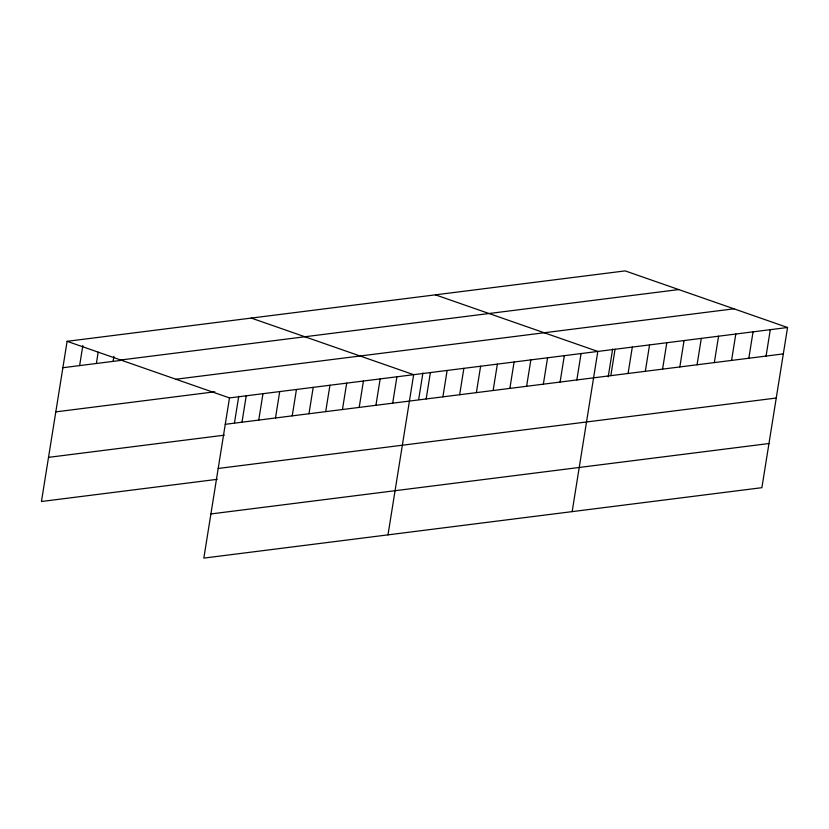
<?xml version="1.0" encoding="UTF-8"?>
<svg xmlns="http://www.w3.org/2000/svg" width="829" height="829" viewBox="0 0 829 829"><rect width="100%" height="100%" fill="white"/><g stroke="black" fill="none" stroke-linecap="round" stroke-linejoin="round"><path stroke-width="1.24" d="M787.55 327.496L229.488 397.92L203.83 558.104L761.892 487.68L787.55 327.496L625.17 270.896L67.108 341.32L41.45 501.504L217.239 479.328M79.625 365.599L82.838 345.496M96.361 363.485L98.174 352.18M113.107 361.382L113.915 356.346M234.503 422.749L238.752 396.21M241.995 422.199L246.223 395.806M258.741 420.085L262.969 393.692M275.487 417.971L279.715 391.578M292.222 415.857L296.45 389.464M308.968 413.744L313.196 387.35M325.704 411.63L329.932 385.236M342.45 409.526L346.677 383.133M359.195 407.412L363.423 381.019M375.931 405.298L380.159 378.905M392.677 403.184L396.904 376.791M387.993 534.86L413.65 374.677L251.27 318.077M418.666 399.505L422.914 372.967M426.158 398.956L430.386 372.563M442.904 396.842L447.132 370.449M459.649 394.728L463.867 368.335M476.385 392.625L480.613 366.231M493.131 390.511L497.359 364.118M509.866 388.397L514.094 362.004M526.612 386.283L530.84 359.89M543.358 384.169L547.586 357.776M560.093 382.055L564.321 355.662M576.839 379.941L581.067 353.548M572.155 511.617L597.813 351.434L435.432 294.844M608.206 376.822L612.662 349.019M610.828 375.651L615.056 349.258M628.081 373.475L632.309 347.082M645.325 371.299L649.553 344.905M662.578 369.123L666.806 342.729M679.832 366.946L684.049 340.553M697.075 364.77L701.303 338.377M714.329 362.594L718.556 336.201M731.572 360.418L735.8 334.025M748.825 358.242L753.053 331.849M766.069 356.066L770.296 329.673M120.692 360.004L678.754 289.57M62.88 367.713L122.671 360.169M175.903 379.236L733.966 308.813M55.812 411.868L214.856 391.796M225.26 424.313L783.322 353.89M48.517 457.359L224.317 435.173M218.182 468.458L776.255 398.034M210.898 513.949L768.96 443.525M67.108 341.32L229.488 397.92"/></g></svg>
